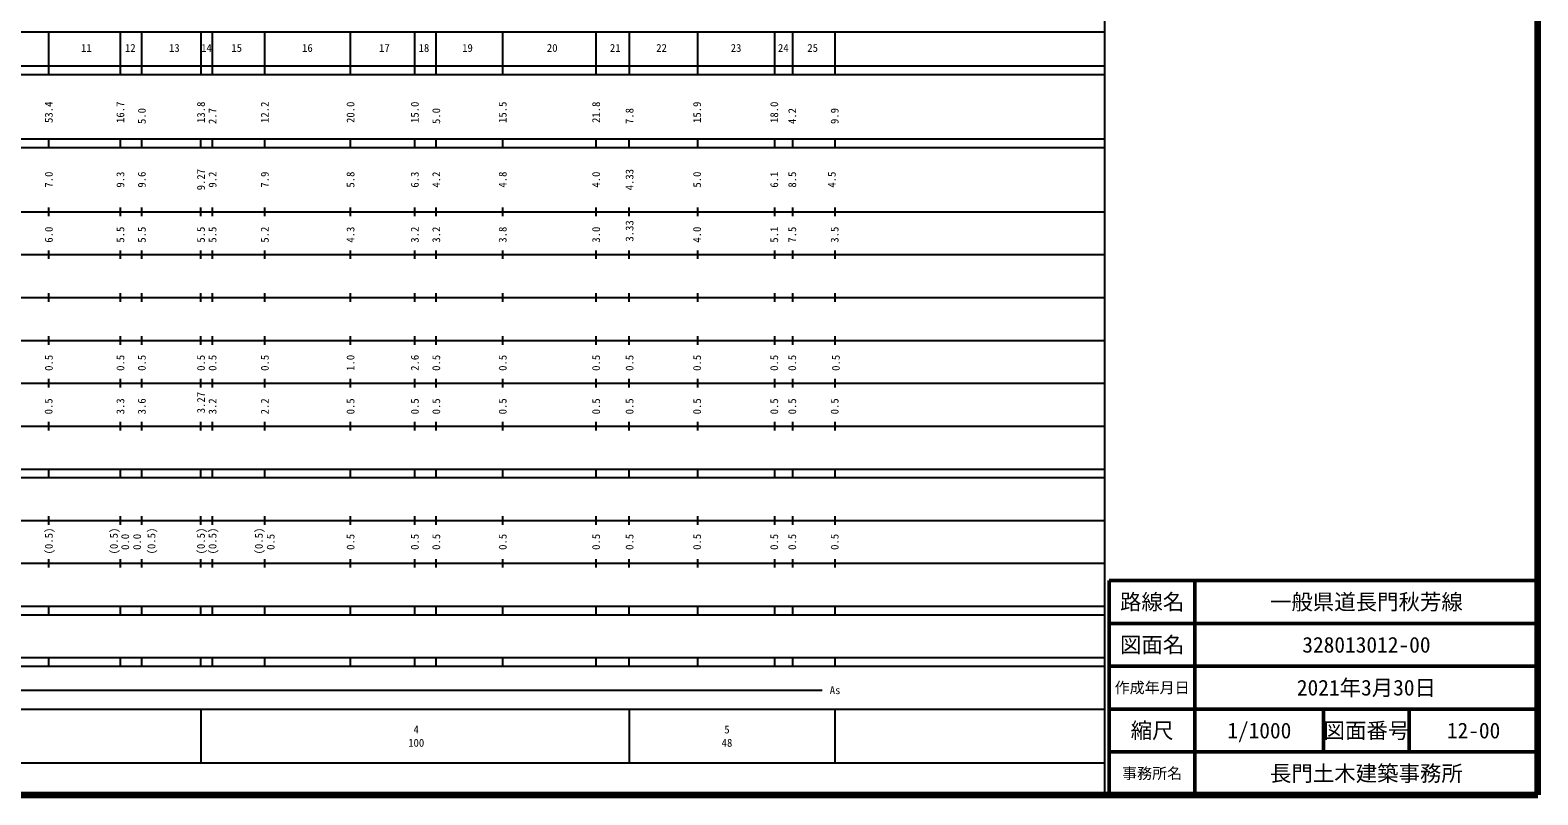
# Model space of a CAD drawing. Units: millimetres on the paper, enlarged 1000 times. Extents: x 40000 to 680000, y 20000 to 380000.
# Drawn here: x 328210 to 680000, y 20000 to 198357 of the extents above; entities that cross this region are included whole.
import ezdxf
from ezdxf.enums import TextEntityAlignment as Align

# ---------------------------------------------------------------- set-up
doc = ezdxf.new("R2010")
doc.units = ezdxf.units.MM
doc.header["$LTSCALE"] = 1000
for name, color, linetype, lineweight in [('M-TTL', 2, 'Continuous', 140), ('M-TTL-BAND', 7, 'Continuous', 25), ('M-TTL-FRAM', 2, 'Continuous', 50), ('M-TTL-LINE', 7, 'Continuous', 50), ('M-TTL-TXT', 7, 'Continuous', 13)]:
    doc.layers.add(name, color=color, linetype=linetype, lineweight=lineweight)
doc.styles.add('ＭＳ ゴシック', font='')
doc.styles.get('ＭＳ ゴシック').set_extended_font_data('MS Gothic')

msp = doc.modelspace()

# ---------------------------------------------------------------- linework, layer by layer
at = {"layer": 'M-TTL'}
for p, q in [((680000, 20000), (680000, 380000)), ((40000, 20000), (680000, 20000))]:
    msp.add_line(p, q, dxfattribs=at)
at = {"layer": 'M-TTL-BAND'}
for p, q in [((579000, 20000), (579000, 370000)), ((68000, 198000), (579000, 198000)), ((332500, 198000), (332500, 188000)), ((349200, 198000), (349200, 188000)), ((354200, 198000), (354200, 188000)), ((368000, 198000), (368000, 188000)), ((370700, 198000), (370700, 188000)), ((382900, 198000), (382900, 188000)), ((402900, 198000), (402900, 188000)), ((417900, 198000), (417900, 188000)), ((422900, 198000), (422900, 188000)), ((438400, 198000), (438400, 188000)), ((460200, 198000), (460200, 188000)), ((468000, 198000), (468000, 188000)), ((483900, 198000), (483900, 188000)), ((501900, 198000), (501900, 188000)), ((506100, 198000), (506100, 188000)), ((516000, 198000), (516000, 188000)), ((40000, 190000), (579000, 190000)), ((40000, 188000), (579000, 188000)), ((40000, 173000), (579000, 173000)), ((332500, 173000), (332500, 171000)), ((349200, 173000), (349200, 171000)), ((354200, 173000), (354200, 171000)), ((368000, 171000), (368000, 173000)), ((370700, 173000), (370700, 171000)), ((382900, 173000), (382900, 171000)), ((402900, 173000), (402900, 171000)), ((417900, 173000), (417900, 171000)), ((422900, 173000), (422900, 171000)), ((438400, 173000), (438400, 171000)), ((460200, 173000), (460200, 171000)), ((468000, 171000), (468000, 173000)), ((483900, 173000), (483900, 171000)), ((501900, 173000), (501900, 171000)), ((506100, 173000), (506100, 171000)), ((516000, 173000), (516000, 171000)), ((40000, 171000), (579000, 171000)), ((40000, 156000), (579000, 156000)), ((332500, 157000), (332500, 155000)), ((349200, 157000), (349200, 155000)), ((354200, 157000), (354200, 155000)), ((368000, 155000), (368000, 157000)), ((370700, 157000), (370700, 155000)), ((382900, 157000), (382900, 155000)), ((402900, 157000), (402900, 155000)), ((417900, 157000), (417900, 155000)), ((422900, 157000), (422900, 155000)), ((438400, 157000), (438400, 155000)), ((460200, 157000), (460200, 155000)), ((468000, 155000), (468000, 157000)), ((483900, 157000), (483900, 155000)), ((501900, 157000), (501900, 155000)), ((506100, 157000), (506100, 155000)), ((516000, 157000), (516000, 155000)), ((46000, 146000), (579000, 146000)), ((332500, 147000), (332500, 145000)), ((349200, 147000), (349200, 145000)), ((354200, 147000), (354200, 145000)), ((368000, 145000), (368000, 147000)), ((370700, 147000), (370700, 145000)), ((382900, 147000), (382900, 145000)), ((402900, 147000), (402900, 145000)), ((417900, 147000), (417900, 145000)), ((422900, 147000), (422900, 145000)), ((438400, 147000), (438400, 145000)), ((460200, 147000), (460200, 145000)), ((468000, 145000), (468000, 147000)), ((483900, 147000), (483900, 145000)), ((501900, 147000), (501900, 145000)), ((506100, 147000), (506100, 145000)), ((516000, 147000), (516000, 145000)), ((52000, 136000), (579000, 136000)), ((332500, 137000), (332500, 135000)), ((349200, 137000), (349200, 135000)), ((354200, 137000), (354200, 135000)), ((368000, 135000), (368000, 137000)), ((370700, 137000), (370700, 135000)), ((382900, 137000), (382900, 135000)), ((402900, 137000), (402900, 135000)), ((417900, 137000), (417900, 135000)), ((422900, 137000), (422900, 135000)), ((438400, 137000), (438400, 135000)), ((460200, 137000), (460200, 135000)), ((468000, 135000), (468000, 137000)), ((483900, 137000), (483900, 135000)), ((501900, 137000), (501900, 135000)), ((506100, 137000), (506100, 135000)), ((516000, 137000), (516000, 135000)), ((332500, 127000), (332500, 125000)), ((349200, 127000), (349200, 125000)), ((354200, 127000), (354200, 125000)), ((368000, 125000), (368000, 127000)), ((370700, 127000), (370700, 125000)), ((382900, 127000), (382900, 125000)), ((402900, 127000), (402900, 125000)), ((417900, 127000), (417900, 125000)), ((422900, 127000), (422900, 125000)), ((438400, 127000), (438400, 125000)), ((460200, 127000), (460200, 125000)), ((468000, 125000), (468000, 127000)), ((483900, 127000), (483900, 125000)), ((501900, 127000), (501900, 125000)), ((506100, 127000), (506100, 125000)), ((516000, 127000), (516000, 125000)), ((46000, 126000), (579000, 126000)), ((332500, 117000), (332500, 115000)), ((349200, 117000), (349200, 115000)), ((354200, 117000), (354200, 115000)), ((368000, 115000), (368000, 117000)), ((370700, 117000), (370700, 115000)), ((382900, 117000), (382900, 115000)), ((402900, 117000), (402900, 115000)), ((417900, 117000), (417900, 115000)), ((422900, 117000), (422900, 115000)), ((438400, 117000), (438400, 115000)), ((460200, 117000), (460200, 115000)), ((468000, 115000), (468000, 117000)), ((483900, 117000), (483900, 115000)), ((501900, 117000), (501900, 115000)), ((506100, 117000), (506100, 115000)), ((516000, 117000), (516000, 115000)), ((52000, 116000), (579000, 116000)), ((46000, 106000), (579000, 106000)), ((332500, 107000), (332500, 105000)), ((349200, 107000), (349200, 105000)), ((354200, 107000), (354200, 105000)), ((368000, 105000), (368000, 107000)), ((370700, 107000), (370700, 105000)), ((382900, 107000), (382900, 105000)), ((402900, 107000), (402900, 105000)), ((417900, 107000), (417900, 105000)), ((422900, 107000), (422900, 105000)), ((438400, 107000), (438400, 105000)), ((460200, 107000), (460200, 105000)), ((468000, 105000), (468000, 107000)), ((483900, 107000), (483900, 105000)), ((501900, 107000), (501900, 105000)), ((506100, 107000), (506100, 105000)), ((516000, 107000), (516000, 105000)), ((40000, 96000), (579000, 96000)), ((332500, 96000), (332500, 94000)), ((349200, 96000), (349200, 94000)), ((354200, 96000), (354200, 94000)), ((368000, 94000), (368000, 96000)), ((370700, 96000), (370700, 94000)), ((382900, 96000), (382900, 94000)), ((402900, 96000), (402900, 94000)), ((417900, 96000), (417900, 94000)), ((422900, 96000), (422900, 94000)), ((438400, 96000), (438400, 94000)), ((460200, 96000), (460200, 94000)), ((468000, 94000), (468000, 96000)), ((483900, 96000), (483900, 94000)), ((501900, 96000), (501900, 94000)), ((506100, 96000), (506100, 94000)), ((516000, 96000), (516000, 94000)), ((40000, 94000), (579000, 94000)), ((332500, 85000), (332500, 83000)), ((349200, 85000), (349200, 83000)), ((354200, 85000), (354200, 83000)), ((368000, 83000), (368000, 85000)), ((370700, 85000), (370700, 83000)), ((382900, 85000), (382900, 83000)), ((402900, 85000), (402900, 83000)), ((417900, 85000), (417900, 83000)), ((422900, 85000), (422900, 83000)), ((438400, 85000), (438400, 83000)), ((460200, 85000), (460200, 83000)), ((468000, 83000), (468000, 85000)), ((483900, 85000), (483900, 83000)), ((501900, 85000), (501900, 83000)), ((506100, 85000), (506100, 83000)), ((516000, 85000), (516000, 83000)), ((49000, 84000), (579000, 84000)), ((40000, 74000), (579000, 74000)), ((332500, 75000), (332500, 73000)), ((349200, 75000), (349200, 73000)), ((354200, 75000), (354200, 73000)), ((368000, 73000), (368000, 75000)), ((370700, 75000), (370700, 73000)), ((382900, 75000), (382900, 73000)), ((402900, 75000), (402900, 73000)), ((417900, 75000), (417900, 73000)), ((422900, 75000), (422900, 73000)), ((438400, 75000), (438400, 73000)), ((460200, 75000), (460200, 73000)), ((468000, 73000), (468000, 75000)), ((483900, 75000), (483900, 73000)), ((501900, 75000), (501900, 73000)), ((506100, 75000), (506100, 73000)), ((516000, 75000), (516000, 73000)), ((40000, 64000), (579000, 64000)), ((332500, 64000), (332500, 62000)), ((349200, 64000), (349200, 62000)), ((354200, 64000), (354200, 62000)), ((368000, 62000), (368000, 64000)), ((370700, 64000), (370700, 62000)), ((382900, 64000), (382900, 62000)), ((402900, 64000), (402900, 62000)), ((417900, 64000), (417900, 62000)), ((422900, 64000), (422900, 62000)), ((438400, 64000), (438400, 62000)), ((460200, 64000), (460200, 62000)), ((468000, 62000), (468000, 64000)), ((483900, 64000), (483900, 62000)), ((501900, 64000), (501900, 62000)), ((506100, 64000), (506100, 62000)), ((516000, 64000), (516000, 62000)), ((40000, 62000), (579000, 62000)), ((40000, 52000), (579000, 52000)), ((40000, 50000), (579000, 50000)), ((332500, 52000), (332500, 50000)), ((349200, 52000), (349200, 50000)), ((354200, 52000), (354200, 50000)), ((368000, 50000), (368000, 52000)), ((370700, 52000), (370700, 50000)), ((382900, 52000), (382900, 50000)), ((402900, 52000), (402900, 50000)), ((417900, 52000), (417900, 50000)), ((422900, 52000), (422900, 50000)), ((438400, 52000), (438400, 50000)), ((460200, 52000), (460200, 50000)), ((468000, 50000), (468000, 52000)), ((483900, 52000), (483900, 50000)), ((501900, 52000), (501900, 50000)), ((506100, 52000), (506100, 50000)), ((516000, 52000), (516000, 50000)), ((70805, 44406), (513027, 44406)), ((40000, 40000), (579000, 40000)), ((368000, 40000), (368000, 27500)), ((468000, 40000), (468000, 27500)), ((516000, 40000), (516000, 27500)), ((68000, 27500), (579000, 27500))]:
    msp.add_line(p, q, dxfattribs=at)
at = {"layer": 'M-TTL-FRAM'}
for p, q in [((680000, 70000), (580000, 70000)), ((580000, 70000), (580000, 20000))]:
    msp.add_line(p, q, dxfattribs=at)
at = {"layer": 'M-TTL-LINE'}
for p, q in [((600000, 70000), (600000, 20000)), ((680000, 60000), (580000, 60000)), ((680000, 50000), (580000, 50000)), ((680000, 40000), (580000, 40000)), ((630000, 40000), (630000, 30000)), ((650000, 40000), (650000, 30000)), ((680000, 30000), (580000, 30000))]:
    msp.add_line(p, q, dxfattribs=at)

# ---------------------------------------------------------------- texts
at = {"layer": 'M-TTL-BAND', "style": 'ＭＳ ゴシック'}
for s, p in [('11', (341336, 194212)), ('12', (351574, 194212)), ('13', (361855, 194212)), ('14', (369357, 194212)), ('15', (376404, 194212)), ('16', (392904, 194212)), ('17', (410884, 194212)), ('18', (420094, 194212)), ('19', (430256, 194212)), ('20', (450021, 194212)), ('21', (464726, 194212)), ('22', (475540, 194212)), ('23', (492917, 194212)), ('24', (503948, 194212)), ('25', (510787, 194212)), ('As', (516027, 44406)), ('4', (418288, 35238)), ('5', (490802, 35238)), ('100', (418288, 32131)), ('48', (490802, 32131))]:
    msp.add_text(s, height=1833, dxfattribs=at).set_placement(p, align=Align.MIDDLE_CENTER)
for s, p in [('53.4', (332558, 179204)), ('16.7', (349258, 179204)), ('5.0', (354258, 178329)), ('13.8', (368058, 179204)), ('2.7', (370758, 178329)), ('12.2', (382958, 179204)), ('20.0', (402958, 179204)), ('15.0', (417958, 179204)), ('5.0', (422958, 178329)), ('15.5', (438458, 179204)), ('21.8', (460258, 179204)), ('7.8', (468058, 178329)), ('15.9', (483816, 179204)), ('18.0', (501816, 179204)), ('4.2', (506016, 178329)), ('9.9', (515916, 178329)), ('9.27', (368058, 163500)), ('4.33', (468058, 163500)), ('7.0', (332558, 163500)), ('9.3', (349258, 163500)), ('9.6', (354258, 163500)), ('9.2', (370758, 163500)), ('7.9', (382958, 163500)), ('5.8', (402958, 163500)), ('6.3', (417958, 163500)), ('4.2', (422958, 163500)), ('4.8', (438458, 163500)), ('4.0', (460258, 163500)), ('5.0', (483816, 163500)), ('6.1', (501816, 163500)), ('8.5', (506016, 163500)), ('4.5', (515254, 163500)), ('6.0', (332558, 150658)), ('5.5', (349258, 150658)), ('5.5', (354258, 150658)), ('5.5', (368058, 150658)), ('5.5', (370758, 150658)), ('5.2', (382958, 150658)), ('4.3', (402958, 150658)), ('3.2', (417958, 150658)), ('3.2', (422958, 150658)), ('3.8', (438458, 150658)), ('3.0', (460258, 150658)), ('3.33', (468058, 151533)), ('4.0', (483816, 150658)), ('5.1', (501816, 150658)), ('7.5', (506016, 150658)), ('3.5', (515916, 150658)), ('0.5', (332558, 120762)), ('0.5', (349258, 120762)), ('0.5', (354258, 120762)), ('0.5', (368058, 120762)), ('0.5', (370758, 120762)), ('0.5', (382958, 120762)), ('1.0', (402958, 120762)), ('2.6', (417958, 120762)), ('0.5', (422958, 120762)), ('0.5', (438458, 120762)), ('0.5', (460258, 120762)), ('0.5', (468058, 120762)), ('0.5', (483816, 120762)), ('0.5', (501816, 120762)), ('0.5', (506016, 120762)), ('0.5', (516198, 120762)), ('3.27', (368058, 111490)), ('0.5', (332500, 110615)), ('3.3', (349258, 110615)), ('3.6', (354258, 110615)), ('3.2', (370758, 110615)), ('2.2', (382958, 110615)), ('0.5', (402958, 110615)), ('0.5', (417958, 110615)), ('0.5', (422958, 110615)), ('0.5', (438458, 110615)), ('0.5', (460258, 110615)), ('0.5', (468058, 110615)), ('0.5', (483816, 110615)), ('0.5', (501816, 110615)), ('0.5', (506016, 110615)), ('0.5', (515916, 110615)), ('(0.5)', (332558, 79194)), ('(0.5)', (347738, 79194)), ('(0.5)', (356502, 79194)), ('(0.5)', (368058, 79194)), ('(0.5)', (370758, 79194)), ('(0.5)', (381562, 79194)), ('0.0', (350377, 79000)), ('0.0', (353150, 79000)), ('0.5', (384315, 79007)), ('0.5', (402958, 79007)), ('0.5', (417958, 79007)), ('0.5', (422958, 79007)), ('0.5', (438458, 79007)), ('0.5', (460258, 79007)), ('0.5', (468058, 79007)), ('0.5', (483816, 79007)), ('0.5', (501816, 79007)), ('0.5', (506016, 79007)), ('0.5', (515916, 79007))]:
    msp.add_text(s, height=1833, rotation=90, dxfattribs=at).set_placement(p, align=Align.MIDDLE_CENTER)
at = {"layer": 'M-TTL-TXT', "style": 'ＭＳ ゴシック'}
for s, height, p in [('路線名', 3666, (590000, 65000)), ('一般県道長門秋芳線', 3666, (640000, 65000)), ('図面名', 3666, (590000, 55000)), ('328013012-00', 3666, (640000, 55000)), ('作成年月日', 2566, (590000, 45000)), ('2021年3月30日', 3666, (640000, 45000)), ('縮尺', 3666, (590000, 35000)), ('1/1000', 3666, (615000, 35000)), ('図面番号', 3666, (640000, 35000)), ('12-00', 3666, (665000, 35000)), ('事務所名', 2566, (590000, 25000)), ('長門土木建築事務所', 3666, (640000, 25000))]:
    msp.add_text(s, height=height, dxfattribs=at).set_placement(p, align=Align.MIDDLE_CENTER)

doc.saveas('drawing.dxf')
